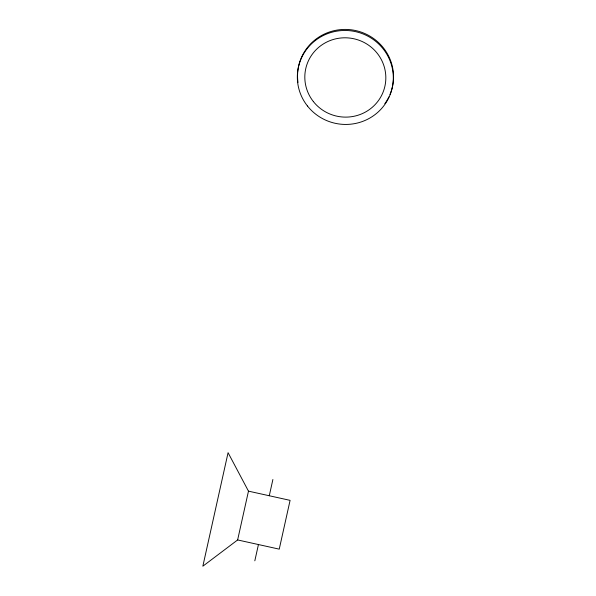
<?xml version="1.0" encoding="UTF-8"?>
<svg xmlns="http://www.w3.org/2000/svg" width="596" height="596" viewBox="0 0 596 596"><rect width="100%" height="100%" fill="white"/><g stroke="black" fill="none" stroke-linecap="round" stroke-linejoin="round"><path stroke-width="0.89" d="M237.633 539.946L248.472 491.149L228.074 452.684L202.849 566.2L237.633 539.946L279.241 549.147L290.088 500.357L248.472 491.149M254.82 560.814L258.44 544.55M269.28 495.753L272.894 479.489M388.912 96.865A48.03 46.942 11.3 0 1 384.845 103.682M298 82.434A48.03 46.942 11.3 0 1 351.484 29.83A48.03 46.942 11.3 0 1 389.993 94.473M307.447 105.984A48.03 46.942 11.3 0 0 389.777 95.531A48.03 46.942 11.3 0 0 338.744 30.858A48.03 46.942 11.3 0 0 307.447 105.984M313.347 101.536A40.55 39.634 11.3 0 0 382.856 92.715A40.55 39.634 11.3 0 0 339.765 38.122A40.55 39.634 11.3 0 0 313.347 101.536"/></g></svg>
